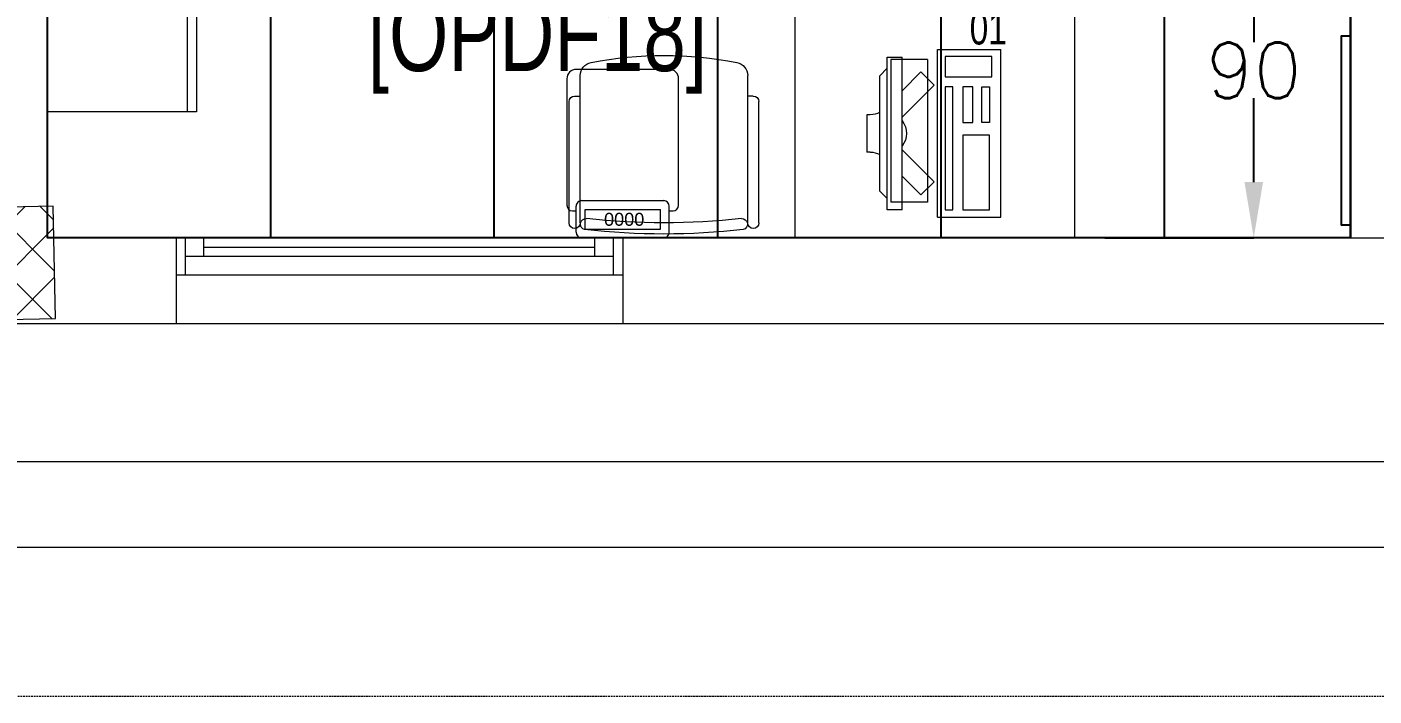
# Model space of a CAD drawing. Extents: x -12260 to 57327, y -29287 to 19916.
# Drawn here: x 20320 to 23939, y -14060 to -12264 of the extents above; entities that cross this region are included whole.
import ezdxf

# ---------------------------------------------------------------- set-up
doc = ezdxf.new("R2010")
doc.units = 0
doc.header["$LTSCALE"] = 0.25
doc.linetypes.add('01-First Floor$0$HIDDEN', pattern=[9.525, 6.35, -3.175])
doc.linetypes.add('DASHDOT', pattern=[25.4, 12.7, -6.35, 0, -6.35])
for name, color, linetype, lineweight in [('01-First Floor$0$72_EGR_BASE_TEXT', 252, 'Continuous', 5), ('01-First Floor$0$72_EGR_EQP_TAG', 142, 'Continuous', 5), ('01-First Floor$0$Aluminum', 251, 'Continuous', 5), ('01-First Floor$0$C-HYDR-CTCH', 251, 'Continuous', 5), ('01-First Floor$0$Hatch', 252, 'Continuous', 5), ('01-First Floor$0$LOADING', 253, 'Continuous', 5), ('01-First Floor$0$Proj', 251, 'Continuous', 5), ('01-First Floor$0$Walls', 251, 'Continuous', 5), ('E-DIM', 6, 'Continuous', 18), ('E-LITE-CLNG-CNDT', 6, 'DASHDOT', 35)]:
    doc.layers.add(name, color=color, linetype=linetype, lineweight=lineweight)
for name, color, linetype in [('01-First Floor$0$FALSE CEILING', 251, 'Continuous'), ('01-First Floor$0$TME-NON MEDICAL FURNITURE', 242, 'Continuous'), ('01-First Floor$0$X-WHITE glass', 255, 'Continuous')]:
    doc.layers.add(name, color=color, linetype=linetype)
doc.styles.add('01-First Floor$0$Standard', font='arial.ttf')
doc.styles.add('01-First Floor$0$X3G_ENTITY_257CFD', font='swisscl.ttf', dxfattribs={"height": 200})
doc.styles.add('01-First Floor$0$X3G_ENTITY_9F38', font='swisscl.ttf', dxfattribs={"height": 0.2})
doc.styles.get("Standard").update_dxf_attribs({"font": 'romans.shx'})
doc.dimstyles.get("Standard").update_dxf_attribs({"dimtxt": 150, "dimasz": 150, "dimexe": 0.18, "dimexo": 0.0625, "dimgap": 0.09, "dimtad": 0, "dimtih": 1, "dimtoh": 1, "dimdec": 0, "dimlfac": 0.1, "dimzin": 0, "dimdsep": 46, "dimtxsty": 'Standard', "dimcen": 0.09, "dimclrd": 6, "dimadec": 0, "dimazin": 0, "dimtfac": 1, "dimtdec": 0, "dimtofl": 0, "dimtmove": 0, "dimatfit": 3, "dimfxl": 1, "dimtolj": 1, "dimtzin": 0, "dimarcsym": 0})

# ---------------------------------------------------------------- blocks, each defined once
blk = doc.blocks.new('01-First Floor$0$ITCWLS1-P')
at = {"layer": '01-First Floor$0$LOADING'}
for p, q in [((-0.17, 0.45), (-0.17, 0)), ((-0.17, 0.45), (0, 0.45)), ((0, 0.45), (0, 0)), ((-0.3251, 0.38, 0), (-0.3051, 0.4, 0)), ((-0.2651, 0.43, 0), (-0.3051, 0.43, 0)), ((-0.3051, 0.43, 0), (-0.3051, 0.02, 0)), ((-0.197, 0.4094), (-0.295, 0.4094)), ((-0.295, 0.0264), (-0.295, 0.4094)), ((-0.2651, 0.43, 0), (-0.2651, 0.02, 0)), ((-0.197, 0.0264), (-0.197, 0.4094)), ((-0.1496, 0.4305), (-0.1291, 0.4305)), ((-0.1291, 0.4305), (-0.1291, 0.4089)), ((-0.3251, 0.38, 0), (-0.3251, 0.07, 0)), ((-0.3503, 0.275), (-0.3596, 0.275)), ((-0.3596, 0.175), (-0.3596, 0.275)), ((-0.3503, 0.175), (-0.3596, 0.175)), ((-0.3251, 0.07, 0), (-0.3051, 0.05, 0)), ((-0.3051, 0.02, 0), (-0.2651, 0.02, 0)), ((-0.197, 0.0264), (-0.295, 0.0264)), ((-0.17, 0), (0, 0))]:
    blk.add_line(p, q, dxfattribs=at)
at = {"layer": '01-First Floor$0$LOADING', "extrusion": (2.48281e-10, 3.18408e-10, -1)}
for p, q in [((-0.2651, 0.3395), (-0.2144, 0.3902)), ((-0.1791, 0.3548), (-0.2144, 0.3902)), ((-0.2651, 0.2688), (-0.1791, 0.3548))]:
    blk.add_line(p, q, dxfattribs=at)
at = {"layer": '01-First Floor$0$LOADING', "extrusion": (2.48281e-10, -3.18408e-10, -1)}
for p, q in [((-0.2651, 0.1812), (-0.1791, 0.0952)), ((-0.2651, 0.1105), (-0.2144, 0.0598)), ((-0.1791, 0.0952), (-0.2144, 0.0598))]:
    blk.add_line(p, q, dxfattribs=at)
at = {"layer": '01-First Floor$0$LOADING'}
for points in [[(-0.1291, 0.4089), (-0.1291, 0.1), (-0.1496, 0.1), (-0.1496, 0.4305)], [(-0.1496, 0.1), (-0.1496, 0.1), (-0.1496, 0.1), (-0.1496, 0.1), (-0.1496, 0.1), (-0.1496, 0.1), (-0.1496, 0.1), (-0.1496, 0.1), (-0.1496, 0.1)], [(-0.1496, 0.1), (-0.1496, 0.1), (-0.1496, 0.1), (-0.1496, 0.1), (-0.1496, 0.1), (-0.1496, 0.1), (-0.1496, 0.1), (-0.1496, 0.1), (-0.1496, 0.1), (-0.1496, 0.1), (-0.1496, 0.1), (-0.1496, 0.1), (-0.1496, 0.1), (-0.1496, 0.1), (-0.1496, 0.1), (-0.1496, 0.1), (-0.1496, 0.1), (-0.1496, 0.1)], [(-0.1496, 0.1), (-0.1496, 0.1), (-0.1496, 0.1), (-0.1496, 0.1), (-0.1496, 0.1), (-0.1496, 0.1), (-0.1496, 0.1), (-0.1496, 0.1), (-0.1496, 0.1), (-0.1496, 0.1)], [(-0.1496, 0.1), (-0.1496, 0.1), (-0.1496, 0.1), (-0.1496, 0.1), (-0.1496, 0.1), (-0.1496, 0.1), (-0.1496, 0.1)], [(-0.1496, 0.1), (-0.1496, 0.1), (-0.1496, 0.1), (-0.1496, 0.1), (-0.1496, 0.1), (-0.1496, 0.1), (-0.1496, 0.1), (-0.1496, 0.1), (-0.1496, 0.1), (-0.1496, 0.1)], [(-0.1496, 0.1), (-0.1496, 0.1), (-0.1496, 0.1), (-0.1496, 0.1), (-0.1496, 0.1), (-0.1496, 0.1), (-0.1496, 0.1), (-0.1496, 0.1), (-0.1496, 0.1), (-0.1496, 0.1), (-0.1496, 0.1), (-0.1496, 0.1), (-0.1496, 0.1), (-0.1496, 0.1), (-0.1496, 0.1)], [(-0.1496, 0.1), (-0.1496, 0.1), (-0.1496, 0.1), (-0.1496, 0.1), (-0.1496, 0.1), (-0.1496, 0.1), (-0.1496, 0.1), (-0.1496, 0.1), (-0.1496, 0.1), (-0.1496, 0.1)], [(-0.1496, 0.1), (-0.1496, 0.1), (-0.1496, 0.1), (-0.1496, 0.1), (-0.1496, 0.1), (-0.1496, 0.1), (-0.1496, 0.1), (-0.1496, 0.1), (-0.1496, 0.1), (-0.1496, 0.1)], [(-0.1496, 0.1), (-0.1496, 0.1), (-0.1496, 0.1), (-0.1496, 0.1), (-0.1496, 0.1), (-0.1496, 0.1), (-0.1496, 0.1), (-0.1496, 0.1), (-0.1496, 0.1), (-0.1496, 0.1), (-0.1496, 0.1), (-0.1496, 0.1), (-0.1496, 0.1), (-0.1496, 0.1), (-0.1496, 0.1), (-0.1496, 0.1), (-0.1496, 0.1), (-0.1496, 0.1), (-0.1496, 0.1), (-0.1496, 0.1), (-0.1496, 0.1), (-0.1496, 0.1), (-0.1496, 0.1), (-0.1496, 0.1), (-0.1496, 0.1), (-0.1496, 0.1), (-0.1496, 0.1), (-0.1496, 0.1), (-0.1496, 0.1), (-0.1496, 0.1), (-0.1496, 0.1), (-0.1496, 0.1), (-0.1496, 0.1), (-0.1496, 0.1), (-0.1496, 0.1), (-0.1496, 0.1), (-0.1496, 0.1), (-0.1496, 0.1), (-0.1496, 0.1), (-0.1496, 0.1), (-0.1496, 0.1), (-0.1496, 0.1), (-0.1496, 0.1), (-0.1496, 0.1), (-0.1496, 0.1), (-0.1496, 0.1), (-0.1496, 0.1), (-0.1496, 0.1), (-0.1496, 0.1), (-0.1496, 0.1), (-0.1496, 0.1), (-0.1496, 0.1), (-0.1496, 0.1), (-0.1496, 0.1)], [(-0.1496, 0.1), (-0.1496, 0.1), (-0.1496, 0.1), (-0.1496, 0.1), (-0.1496, 0.1), (-0.1496, 0.1), (-0.1496, 0.1), (-0.1496, 0.1), (-0.1496, 0.1), (-0.1496, 0.1), (-0.1496, 0.1), (-0.1496, 0.1), (-0.1496, 0.1), (-0.1496, 0.1), (-0.1496, 0.1), (-0.1496, 0.1), (-0.1496, 0.1), (-0.1496, 0.1), (-0.1496, 0.1), (-0.1496, 0.1), (-0.1496, 0.1), (-0.1496, 0.1), (-0.1496, 0.1), (-0.1496, 0.1), (-0.1496, 0.1), (-0.1496, 0.1), (-0.1496, 0.1), (-0.1496, 0.1), (-0.1496, 0.1), (-0.1496, 0.1), (-0.1496, 0.1), (-0.1496, 0.1), (-0.1496, 0.1), (-0.1496, 0.1), (-0.1496, 0.1), (-0.1496, 0.1), (-0.1496, 0.1), (-0.1496, 0.1), (-0.1496, 0.1), (-0.1496, 0.1), (-0.1496, 0.1), (-0.1496, 0.1), (-0.1496, 0.1), (-0.1496, 0.1), (-0.1496, 0.1), (-0.1496, 0.1), (-0.1496, 0.1), (-0.1496, 0.1), (-0.1496, 0.1), (-0.1496, 0.1), (-0.1496, 0.1), (-0.1496, 0.1), (-0.1496, 0.1), (-0.1496, 0.1), (-0.1496, 0.1), (-0.1496, 0.1), (-0.1496, 0.1), (-0.1496, 0.1), (-0.1496, 0.1), (-0.1496, 0.1), (-0.1496, 0.1), (-0.1496, 0.1), (-0.1496, 0.1), (-0.1496, 0.1), (-0.1496, 0.1), (-0.1496, 0.1), (-0.1496, 0.1), (-0.1496, 0.1), (-0.1496, 0.1), (-0.1496, 0.1), (-0.1496, 0.1), (-0.1496, 0.1), (-0.1496, 0.1), (-0.1496, 0.1), (-0.1496, 0.1), (-0.1496, 0.1), (-0.1496, 0.1), (-0.1496, 0.1), (-0.1496, 0.1), (-0.1496, 0.1), (-0.1496, 0.1), (-0.1496, 0.1), (-0.1496, 0.1), (-0.1496, 0.1), (-0.1496, 0.1), (-0.1496, 0.1), (-0.1496, 0.1), (-0.1496, 0.1), (-0.1496, 0.1)], [(-0.1496, 0.1), (-0.1496, 0.1), (-0.1496, 0.1), (-0.1496, 0.1), (-0.1496, 0.1), (-0.1496, 0.1), (-0.1496, 0.1), (-0.1496, 0.1), (-0.1496, 0.1), (-0.1496, 0.1), (-0.1496, 0.1), (-0.1496, 0.1)], [(-0.1496, 0.1), (-0.1496, 0.1), (-0.1496, 0.1), (-0.1496, 0.1), (-0.1496, 0.1), (-0.1496, 0.1), (-0.1496, 0.1)], [(-0.1496, 0.1), (-0.1496, 0.1), (-0.1496, 0.1), (-0.1496, 0.1), (-0.1496, 0.1), (-0.1496, 0.1), (-0.1496, 0.1), (-0.1496, 0.1), (-0.1496, 0.1), (-0.1496, 0.1), (-0.1496, 0.1), (-0.1496, 0.1), (-0.1496, 0.1), (-0.1496, 0.1), (-0.1496, 0.1), (-0.1496, 0.1), (-0.1496, 0.1)], [(-0.1496, 0.1), (-0.1496, 0.1), (-0.1496, 0.1), (-0.1496, 0.1), (-0.1496, 0.1), (-0.1496, 0.1), (-0.1496, 0.1), (-0.1496, 0.1), (-0.1496, 0.1), (-0.1496, 0.1), (-0.1496, 0.1), (-0.1496, 0.1), (-0.1496, 0.1), (-0.1496, 0.1), (-0.1496, 0.1), (-0.1496, 0.1), (-0.1496, 0.1), (-0.1496, 0.1), (-0.1496, 0.1), (-0.1496, 0.1), (-0.1496, 0.1), (-0.1496, 0.1), (-0.1496, 0.1), (-0.1496, 0.1), (-0.1496, 0.1), (-0.1496, 0.1), (-0.1496, 0.1), (-0.1496, 0.1), (-0.1496, 0.1), (-0.1496, 0.1), (-0.1496, 0.1), (-0.1496, 0.1), (-0.1496, 0.1), (-0.1496, 0.1), (-0.1496, 0.1), (-0.1496, 0.1), (-0.1496, 0.1), (-0.1496, 0.1), (-0.1496, 0.1), (-0.1496, 0.1), (-0.1496, 0.1), (-0.1496, 0.1), (-0.1496, 0.1), (-0.1496, 0.1), (-0.1496, 0.1), (-0.1496, 0.1), (-0.1496, 0.1), (-0.1496, 0.1), (-0.1496, 0.1), (-0.1496, 0.1), (-0.1496, 0.1), (-0.1496, 0.1), (-0.1496, 0.1), (-0.1496, 0.1), (-0.1496, 0.1), (-0.1496, 0.1), (-0.1496, 0.1), (-0.1496, 0.1), (-0.1496, 0.1), (-0.1496, 0.1), (-0.1496, 0.1), (-0.1496, 0.1), (-0.1496, 0.1), (-0.1496, 0.1), (-0.1496, 0.1), (-0.1496, 0.1), (-0.1496, 0.1), (-0.1496, 0.1), (-0.1496, 0.1), (-0.1496, 0.1), (-0.1496, 0.1), (-0.1496, 0.1), (-0.1496, 0.1), (-0.1496, 0.1), (-0.1496, 0.1), (-0.1496, 0.1), (-0.1496, 0.1), (-0.1496, 0.1), (-0.1496, 0.1), (-0.1496, 0.1), (-0.1496, 0.1), (-0.1496, 0.1), (-0.1496, 0.1), (-0.1496, 0.1), (-0.1496, 0.1), (-0.1496, 0.1), (-0.1496, 0.1), (-0.1496, 0.1), (-0.1496, 0.1), (-0.1496, 0.1), (-0.1496, 0.1), (-0.1496, 0.1), (-0.1496, 0.1), (-0.1496, 0.1), (-0.1496, 0.1), (-0.1496, 0.1), (-0.1496, 0.1), (-0.1496, 0.1), (-0.1496, 0.1), (-0.1496, 0.1), (-0.1496, 0.1), (-0.1496, 0.1), (-0.1496, 0.1), (-0.1496, 0.1), (-0.1496, 0.1), (-0.1496, 0.1), (-0.1496, 0.1), (-0.1496, 0.1), (-0.1496, 0.1), (-0.1496, 0.1), (-0.1496, 0.1)], [(-0.1496, 0.1), (-0.1496, 0.1), (-0.1496, 0.1), (-0.1496, 0.1), (-0.1496, 0.1), (-0.1496, 0.1), (-0.1496, 0.1), (-0.1496, 0.1)]]:
    blk.add_lwpolyline(points, dxfattribs=at)
for points in [[(-0.1019, 0.4305), (-0.0304, 0.4305), (-0.0304, 0.2294), (-0.1019, 0.2294)], [(-0.1019, 0.1954), (-0.0747, 0.1954), (-0.0747, 0.1), (-0.1019, 0.1)], [(-0.0304, 0.1954), (-0.0508, 0.1954), (-0.0508, 0.1), (-0.0304, 0.1)], [(-0.1496, 0.1), (-0.1496, 0.1), (-0.1496, 0.1), (-0.1496, 0.1), (-0.1496, 0.1), (-0.1496, 0.1), (-0.1496, 0.1), (-0.1496, 0.1), (-0.1496, 0.1), (-0.1496, 0.1), (-0.1496, 0.1), (-0.1496, 0.1), (-0.1496, 0.1), (-0.1496, 0.1), (-0.1496, 0.1), (-0.1496, 0.1), (-0.1496, 0.1), (-0.1496, 0.1), (-0.1496, 0.1), (-0.1496, 0.1), (-0.1496, 0.1), (-0.1496, 0.1), (-0.1496, 0.1), (-0.1496, 0.1), (-0.1496, 0.1), (-0.1496, 0.1), (-0.1496, 0.1), (-0.1496, 0.1), (-0.1496, 0.1), (-0.1496, 0.1), (-0.1496, 0.1), (-0.1496, 0.1), (-0.1496, 0.1), (-0.1496, 0.1), (-0.1496, 0.1), (-0.1496, 0.1), (-0.1496, 0.1), (-0.1496, 0.1), (-0.1496, 0.1), (-0.1496, 0.1), (-0.1496, 0.1), (-0.1496, 0.1), (-0.1496, 0.1), (-0.1496, 0.1), (-0.1496, 0.1), (-0.1496, 0.1), (-0.1496, 0.1), (-0.1496, 0.1), (-0.1496, 0.1), (-0.1496, 0.1), (-0.1496, 0.1), (-0.1496, 0.1), (-0.1496, 0.1), (-0.1496, 0.1), (-0.1496, 0.1), (-0.1496, 0.1), (-0.1496, 0.1), (-0.1496, 0.1), (-0.1496, 0.1), (-0.1496, 0.1), (-0.1496, 0.1), (-0.1496, 0.1), (-0.1496, 0.1), (-0.1496, 0.1), (-0.1496, 0.1), (-0.1496, 0.1), (-0.1496, 0.1), (-0.1496, 0.1), (-0.1496, 0.1), (-0.1496, 0.1), (-0.1496, 0.1), (-0.1496, 0.1), (-0.1496, 0.1), (-0.1496, 0.1), (-0.1496, 0.1), (-0.1496, 0.1), (-0.1496, 0.1), (-0.1496, 0.1), (-0.1496, 0.1), (-0.1496, 0.1), (-0.1496, 0.1), (-0.1496, 0.1), (-0.1496, 0.1), (-0.1496, 0.1), (-0.1496, 0.1), (-0.1496, 0.1), (-0.1496, 0.1), (-0.1496, 0.1), (-0.1496, 0.1), (-0.1496, 0.1), (-0.1496, 0.1), (-0.1496, 0.1), (-0.1496, 0.1), (-0.1496, 0.1), (-0.1496, 0.1), (-0.1496, 0.1), (-0.1496, 0.1), (-0.1496, 0.1), (-0.1496, 0.1), (-0.1496, 0.1), (-0.1496, 0.1), (-0.1496, 0.1), (-0.1496, 0.1), (-0.1496, 0.1), (-0.1496, 0.1), (-0.1496, 0.1), (-0.1496, 0.1), (-0.1496, 0.1), (-0.1496, 0.1), (-0.1496, 0.1), (-0.1496, 0.1), (-0.1496, 0.1), (-0.1496, 0.1), (-0.1496, 0.1), (-0.1496, 0.1), (-0.1496, 0.1), (-0.1496, 0.1), (-0.1496, 0.1), (-0.1496, 0.1), (-0.1496, 0.1), (-0.1496, 0.1), (-0.1496, 0.1), (-0.1496, 0.1), (-0.1496, 0.1), (-0.1496, 0.1), (-0.1496, 0.1), (-0.1496, 0.1), (-0.1496, 0.1), (-0.1496, 0.1), (-0.1496, 0.1), (-0.1496, 0.1), (-0.1496, 0.1), (-0.1496, 0.1), (-0.1496, 0.1), (-0.1496, 0.1), (-0.1496, 0.1), (-0.1496, 0.1), (-0.1496, 0.1), (-0.1496, 0.1), (-0.1496, 0.1), (-0.1496, 0.1), (-0.1496, 0.1), (-0.1496, 0.1), (-0.1496, 0.1), (-0.1496, 0.1), (-0.1496, 0.1), (-0.1496, 0.1), (-0.1496, 0.1), (-0.1496, 0.1), (-0.1496, 0.1), (-0.1496, 0.1), (-0.1496, 0.1), (-0.1496, 0.1), (-0.1496, 0.1), (-0.1496, 0.1), (-0.1496, 0.1), (-0.1496, 0.1), (-0.1496, 0.1), (-0.1496, 0.1), (-0.1496, 0.1), (-0.1496, 0.1), (-0.1496, 0.1), (-0.1496, 0.1), (-0.1496, 0.1), (-0.1496, 0.1), (-0.1496, 0.1), (-0.1496, 0.1), (-0.1496, 0.1), (-0.1496, 0.1), (-0.1496, 0.1), (-0.1496, 0.1), (-0.1496, 0.1), (-0.1496, 0.1), (-0.1496, 0.1), (-0.1496, 0.1), (-0.1496, 0.1), (-0.1496, 0.1), (-0.1496, 0.1), (-0.1496, 0.1), (-0.1496, 0.1), (-0.1496, 0.1), (-0.1496, 0.1), (-0.1496, 0.1), (-0.1496, 0.1), (-0.1496, 0.1), (-0.1496, 0.1), (-0.1496, 0.1), (-0.1496, 0.1), (-0.1496, 0.1), (-0.1496, 0.1), (-0.1496, 0.1), (-0.1496, 0.1), (-0.1496, 0.1), (-0.1496, 0.1), (-0.1496, 0.1), (-0.1496, 0.1), (-0.1496, 0.1), (-0.1496, 0.1), (-0.1496, 0.1), (-0.1496, 0.1), (-0.1496, 0.1), (-0.1496, 0.1), (-0.1496, 0.1), (-0.1496, 0.1), (-0.1496, 0.1), (-0.1496, 0.1), (-0.1496, 0.1), (-0.1496, 0.1), (-0.1496, 0.1), (-0.1496, 0.1), (-0.1496, 0.1), (-0.1496, 0.1), (-0.1496, 0.1), (-0.1496, 0.1), (-0.1496, 0.1), (-0.1496, 0.1), (-0.1496, 0.1), (-0.1496, 0.1), (-0.1496, 0.1), (-0.1496, 0.1), (-0.1496, 0.1), (-0.1496, 0.1), (-0.1496, 0.1), (-0.1496, 0.1), (-0.1496, 0.1), (-0.1496, 0.1), (-0.1496, 0.1), (-0.1496, 0.1), (-0.1496, 0.1), (-0.1496, 0.1), (-0.1496, 0.1), (-0.1496, 0.1), (-0.1496, 0.1), (-0.1496, 0.1), (-0.1496, 0.1), (-0.1496, 0.1), (-0.1496, 0.1), (-0.1496, 0.1), (-0.1496, 0.1), (-0.1496, 0.1), (-0.1496, 0.1), (-0.1496, 0.1), (-0.1496, 0.1), (-0.1496, 0.1), (-0.1496, 0.1), (-0.1496, 0.1), (-0.1496, 0.1), (-0.1496, 0.1), (-0.1496, 0.1), (-0.1496, 0.1), (-0.1496, 0.1), (-0.1496, 0.1), (-0.1496, 0.1), (-0.1496, 0.1), (-0.1496, 0.1), (-0.1496, 0.1), (-0.1496, 0.1), (-0.1496, 0.1), (-0.1496, 0.1), (-0.1496, 0.1), (-0.1496, 0.1), (-0.1496, 0.1), (-0.1496, 0.1), (-0.1496, 0.1), (-0.1496, 0.1), (-0.1496, 0.1), (-0.1496, 0.1), (-0.1496, 0.1), (-0.1496, 0.1), (-0.1496, 0.1), (-0.1496, 0.1), (-0.1496, 0.1), (-0.1496, 0.1), (-0.1496, 0.1), (-0.1496, 0.1), (-0.1496, 0.1), (-0.1496, 0.1)], [(-0.1496, 0.1), (-0.1496, 0.1), (-0.1496, 0.1), (-0.1496, 0.1), (-0.1496, 0.1), (-0.1496, 0.1), (-0.1496, 0.1), (-0.1496, 0.1), (-0.1496, 0.1), (-0.1496, 0.1), (-0.1496, 0.1), (-0.1496, 0.1), (-0.1496, 0.1), (-0.1496, 0.1), (-0.1496, 0.1), (-0.1496, 0.1), (-0.1496, 0.1), (-0.1496, 0.1), (-0.1496, 0.1), (-0.1496, 0.1), (-0.1496, 0.1), (-0.1496, 0.1), (-0.1496, 0.1), (-0.1496, 0.1), (-0.1496, 0.1), (-0.1496, 0.1), (-0.1496, 0.1), (-0.1496, 0.1), (-0.1496, 0.1), (-0.1496, 0.1), (-0.1496, 0.1), (-0.1496, 0.1), (-0.1496, 0.1), (-0.1496, 0.1), (-0.1496, 0.1), (-0.1496, 0.1), (-0.1496, 0.1), (-0.1496, 0.1), (-0.1496, 0.1), (-0.1496, 0.1), (-0.1496, 0.1), (-0.1496, 0.1), (-0.1496, 0.1), (-0.1496, 0.1), (-0.1496, 0.1), (-0.1496, 0.1), (-0.1496, 0.1), (-0.1496, 0.1), (-0.1496, 0.1), (-0.1496, 0.1), (-0.1496, 0.1), (-0.1496, 0.1), (-0.1496, 0.1), (-0.1496, 0.1), (-0.1496, 0.1), (-0.1496, 0.1), (-0.1496, 0.1), (-0.1496, 0.1), (-0.1496, 0.1), (-0.1496, 0.1), (-0.1496, 0.1), (-0.1496, 0.1), (-0.1496, 0.1), (-0.1496, 0.1), (-0.1496, 0.1), (-0.1496, 0.1), (-0.1496, 0.1), (-0.1496, 0.1), (-0.1496, 0.1), (-0.1496, 0.1), (-0.1496, 0.1), (-0.1496, 0.1), (-0.1496, 0.1), (-0.1496, 0.1), (-0.1496, 0.1), (-0.1496, 0.1), (-0.1496, 0.1), (-0.1496, 0.1), (-0.1496, 0.1), (-0.1496, 0.1), (-0.1496, 0.1), (-0.1496, 0.1), (-0.1496, 0.1), (-0.1496, 0.1), (-0.1496, 0.1), (-0.1496, 0.1), (-0.1496, 0.1), (-0.1496, 0.1), (-0.1496, 0.1), (-0.1496, 0.1), (-0.1496, 0.1), (-0.1496, 0.1), (-0.1496, 0.1), (-0.1496, 0.1), (-0.1496, 0.1), (-0.1496, 0.1), (-0.1496, 0.1), (-0.1496, 0.1), (-0.1496, 0.1), (-0.1496, 0.1), (-0.1496, 0.1), (-0.1496, 0.1), (-0.1496, 0.1), (-0.1496, 0.1), (-0.1496, 0.1), (-0.1496, 0.1), (-0.1496, 0.1), (-0.1496, 0.1), (-0.1496, 0.1), (-0.1496, 0.1), (-0.1496, 0.1), (-0.1496, 0.1), (-0.1496, 0.1), (-0.1496, 0.1), (-0.1496, 0.1), (-0.1496, 0.1), (-0.1496, 0.1), (-0.1496, 0.1), (-0.1496, 0.1), (-0.1496, 0.1), (-0.1496, 0.1), (-0.1496, 0.1), (-0.1496, 0.1), (-0.1496, 0.1), (-0.1496, 0.1), (-0.1496, 0.1), (-0.1496, 0.1), (-0.1496, 0.1), (-0.1496, 0.1), (-0.1496, 0.1), (-0.1496, 0.1), (-0.1496, 0.1), (-0.1496, 0.1), (-0.1496, 0.1), (-0.1496, 0.1), (-0.1496, 0.1), (-0.1496, 0.1), (-0.1496, 0.1), (-0.1496, 0.1), (-0.1496, 0.1), (-0.1496, 0.1), (-0.1496, 0.1), (-0.1496, 0.1), (-0.1496, 0.1), (-0.1496, 0.1), (-0.1496, 0.1), (-0.1496, 0.1), (-0.1496, 0.1), (-0.1496, 0.1), (-0.1496, 0.1), (-0.1496, 0.1), (-0.1496, 0.1), (-0.1496, 0.1), (-0.1496, 0.1), (-0.1496, 0.1), (-0.1496, 0.1), (-0.1496, 0.1), (-0.1496, 0.1), (-0.1496, 0.1), (-0.1496, 0.1), (-0.1496, 0.1), (-0.1496, 0.1), (-0.1496, 0.1), (-0.1496, 0.1), (-0.1496, 0.1), (-0.1496, 0.1), (-0.1496, 0.1), (-0.1496, 0.1), (-0.1496, 0.1), (-0.1496, 0.1), (-0.1496, 0.1), (-0.1496, 0.1), (-0.1496, 0.1), (-0.1496, 0.1), (-0.1496, 0.1), (-0.1496, 0.1), (-0.1496, 0.1), (-0.1496, 0.1), (-0.1496, 0.1), (-0.1496, 0.1), (-0.1496, 0.1), (-0.1496, 0.1), (-0.1496, 0.1), (-0.1496, 0.1), (-0.1496, 0.1), (-0.1496, 0.1), (-0.1496, 0.1), (-0.1496, 0.1), (-0.1496, 0.1), (-0.1496, 0.1), (-0.1496, 0.1), (-0.1496, 0.1), (-0.1496, 0.1), (-0.1496, 0.1), (-0.1496, 0.1), (-0.1496, 0.1), (-0.1496, 0.1), (-0.1496, 0.1), (-0.1496, 0.1), (-0.1496, 0.1), (-0.1496, 0.1), (-0.1496, 0.1), (-0.1496, 0.1), (-0.1496, 0.1), (-0.1496, 0.1), (-0.1496, 0.1), (-0.1496, 0.1), (-0.1496, 0.1), (-0.1496, 0.1), (-0.1496, 0.1), (-0.1496, 0.1), (-0.1496, 0.1), (-0.1496, 0.1), (-0.1496, 0.1)], [(-0.1496, 0.1), (-0.1496, 0.1), (-0.1496, 0.1), (-0.1496, 0.1), (-0.1496, 0.1), (-0.1496, 0.1), (-0.1496, 0.1), (-0.1496, 0.1), (-0.1496, 0.1), (-0.1496, 0.1), (-0.1496, 0.1), (-0.1496, 0.1), (-0.1496, 0.1), (-0.1496, 0.1), (-0.1496, 0.1), (-0.1496, 0.1), (-0.1496, 0.1), (-0.1496, 0.1), (-0.1496, 0.1), (-0.1496, 0.1), (-0.1496, 0.1), (-0.1496, 0.1), (-0.1496, 0.1), (-0.1496, 0.1), (-0.1496, 0.1), (-0.1496, 0.1), (-0.1496, 0.1), (-0.1496, 0.1), (-0.1496, 0.1), (-0.1496, 0.1), (-0.1496, 0.1), (-0.1496, 0.1), (-0.1496, 0.1), (-0.1496, 0.1), (-0.1496, 0.1), (-0.1496, 0.1), (-0.1496, 0.1), (-0.1496, 0.1), (-0.1496, 0.1), (-0.1496, 0.1), (-0.1496, 0.1), (-0.1496, 0.1), (-0.1496, 0.1), (-0.1496, 0.1), (-0.1496, 0.1), (-0.1496, 0.1), (-0.1496, 0.1), (-0.1496, 0.1), (-0.1496, 0.1), (-0.1496, 0.1), (-0.1496, 0.1), (-0.1496, 0.1), (-0.1496, 0.1), (-0.1496, 0.1), (-0.1496, 0.1), (-0.1496, 0.1), (-0.1496, 0.1), (-0.1496, 0.1), (-0.1496, 0.1), (-0.1496, 0.1), (-0.1496, 0.1), (-0.1496, 0.1), (-0.1496, 0.1), (-0.1496, 0.1), (-0.1496, 0.1), (-0.1496, 0.1), (-0.1496, 0.1), (-0.1496, 0.1), (-0.1496, 0.1), (-0.1496, 0.1), (-0.1496, 0.1), (-0.1496, 0.1), (-0.1496, 0.1), (-0.1496, 0.1), (-0.1496, 0.1), (-0.1496, 0.1), (-0.1496, 0.1), (-0.1496, 0.1), (-0.1496, 0.1), (-0.1496, 0.1), (-0.1496, 0.1), (-0.1496, 0.1), (-0.1496, 0.1), (-0.1496, 0.1), (-0.1496, 0.1), (-0.1496, 0.1), (-0.1496, 0.1), (-0.1496, 0.1), (-0.1496, 0.1), (-0.1496, 0.1), (-0.1496, 0.1), (-0.1496, 0.1), (-0.1496, 0.1), (-0.1496, 0.1), (-0.1496, 0.1), (-0.1496, 0.1), (-0.1496, 0.1), (-0.1496, 0.1), (-0.1496, 0.1), (-0.1496, 0.1), (-0.1496, 0.1), (-0.1496, 0.1), (-0.1496, 0.1), (-0.1496, 0.1), (-0.1496, 0.1), (-0.1496, 0.1), (-0.1496, 0.1), (-0.1496, 0.1), (-0.1496, 0.1), (-0.1496, 0.1), (-0.1496, 0.1), (-0.1496, 0.1), (-0.1496, 0.1), (-0.1496, 0.1), (-0.1496, 0.1), (-0.1496, 0.1), (-0.1496, 0.1), (-0.1496, 0.1), (-0.1496, 0.1), (-0.1496, 0.1), (-0.1496, 0.1), (-0.1496, 0.1), (-0.1496, 0.1), (-0.1496, 0.1), (-0.1496, 0.1), (-0.1496, 0.1), (-0.1496, 0.1), (-0.1496, 0.1), (-0.1496, 0.1), (-0.1496, 0.1), (-0.1496, 0.1), (-0.1496, 0.1), (-0.1496, 0.1), (-0.1496, 0.1), (-0.1496, 0.1), (-0.1496, 0.1), (-0.1496, 0.1), (-0.1496, 0.1), (-0.1496, 0.1), (-0.1496, 0.1), (-0.1496, 0.1), (-0.1496, 0.1), (-0.1496, 0.1), (-0.1496, 0.1), (-0.1496, 0.1), (-0.1496, 0.1), (-0.1496, 0.1), (-0.1496, 0.1), (-0.1496, 0.1), (-0.1496, 0.1), (-0.1496, 0.1), (-0.1496, 0.1), (-0.1496, 0.1), (-0.1496, 0.1), (-0.1496, 0.1), (-0.1496, 0.1), (-0.1496, 0.1), (-0.1496, 0.1), (-0.1496, 0.1), (-0.1496, 0.1), (-0.1496, 0.1), (-0.1496, 0.1), (-0.1496, 0.1), (-0.1496, 0.1), (-0.1496, 0.1), (-0.1496, 0.1), (-0.1496, 0.1), (-0.1496, 0.1), (-0.1496, 0.1), (-0.1496, 0.1), (-0.1496, 0.1), (-0.1496, 0.1), (-0.1496, 0.1), (-0.1496, 0.1), (-0.1496, 0.1), (-0.1496, 0.1), (-0.1496, 0.1), (-0.1496, 0.1), (-0.1496, 0.1), (-0.1496, 0.1), (-0.1496, 0.1), (-0.1496, 0.1), (-0.1496, 0.1), (-0.1496, 0.1), (-0.1496, 0.1), (-0.1496, 0.1), (-0.1496, 0.1), (-0.1496, 0.1), (-0.1496, 0.1), (-0.1496, 0.1), (-0.1496, 0.1), (-0.1496, 0.1), (-0.1496, 0.1), (-0.1496, 0.1), (-0.1496, 0.1), (-0.1496, 0.1), (-0.1496, 0.1), (-0.1496, 0.1), (-0.1496, 0.1), (-0.1496, 0.1), (-0.1496, 0.1), (-0.1496, 0.1), (-0.1496, 0.1), (-0.1496, 0.1), (-0.1496, 0.1), (-0.1496, 0.1), (-0.1496, 0.1), (-0.1496, 0.1), (-0.1496, 0.1), (-0.1496, 0.1), (-0.1496, 0.1), (-0.1496, 0.1), (-0.1496, 0.1), (-0.1496, 0.1), (-0.1496, 0.1), (-0.1496, 0.1), (-0.1496, 0.1), (-0.1496, 0.1), (-0.1496, 0.1)], [(-0.1496, 0.0727), (-0.0236, 0.0727), (-0.0236, 0.0182), (-0.1496, 0.0182)]]:
    blk.add_lwpolyline(points, close=True, dxfattribs=at)
for centre, radius, start, end in [((-0.3503, 0.325), 0.05, 270, 300.3093), ((-0.3089, 0.225), 0.0556, 321.9431, 38.0569), ((-0.3503, 0.125), 0.05, 59.6907, 90)]:
    blk.add_arc(centre, radius, start, end, dxfattribs=at)
blk = doc.blocks.new('01-First Floor$0$GF21016-P')
at = {"layer": '01-First Floor$0$LOADING', "extrusion": (-1.24384e-09, -1.20261e-09, -1)}
for p, q in [((0.0128, 0.0179), (0.0128, 0.4136)), ((0.4628, 0.0179), (0.4628, 0.4136)), ((-0.0172, 0.0179), (-0.0172, 0.3435)), ((-0.0022, 0.3585), (0.0128, 0.3585)), ((0.4778, 0.3585), (0.4628, 0.3585)), ((0.4928, 0.0179), (0.4928, 0.3435)), ((0.4778, 0.0029), (0.4778, 0.0029))]:
    blk.add_line(p, q, dxfattribs=at)
for centre, radius, start, end in [((-0.2378, -0.5362), 1.0036, 78.7568, 101.2432), ((-0.0478, 0.4136), 0.035, 0, 80.6557), ((-0.4278, 0.4136), 0.035, 99.3443, 180), ((0.0022, 0.3435), 0.015, 0, 90), ((-0.4778, 0.3435), 0.015, 90, 180), ((0.0022, 0.0179), 0.015, 270, 0), ((0.0022, 0.0179), 0.015, 180, 270), ((-0.0284, 0.0145), 0.015, 284.3864, 95.5209), ((-0.2378, 1.8734), 1.8855, 263.5119, 276.4881), ((-0.2378, 1.8928), 1.8749, 263.6341, 276.3659), ((-0.4471, 0.0145), 0.015, 84.4791, 255.6136), ((-0.4778, 0.0179), 0.015, 270, 0), ((-0.4778, 0.0179), 0.015, 180, 270)]:
    blk.add_arc(centre, radius, start, end, dxfattribs=at)
blk = doc.blocks.new('01-First Floor$0$GF21027-P')
at = {"layer": '01-First Floor$0$LOADING'}
for p, q in [((0.4, 0.4), (-0.4, 0.4)), ((-0.4, 0.4), (-0.4, 0)), ((0.4, 0), (0.4, 0.4)), ((-0.4, 0.025), (0.4, 0.025)), ((-0.4, 0), (0.4, 0))]:
    blk.add_line(p, q, dxfattribs=at)
blk = doc.blocks.new('01-First Floor$0$HF13461A-P')
at = {"layer": '01-First Floor$0$LOADING'}
for p, q in [((0.0229, 0.4353), (0.0229, 0.3653)), ((0.2579, 0.4503), (0.0379, 0.4503)), ((0.2729, 0.4353), (0.2729, 0.3653)), ((0.2493, 0.4266), (0.0466, 0.4266)), ((0.0466, 0.4266), (0.0466, 0.3739)), ((0.2493, 0.4266), (0.2493, 0.3739)), ((-0.0021, 0.3628), (-0.0021, 0.0228)), ((0.0229, 0.3778), (0.0129, 0.3778)), ((0.2493, 0.3739), (0.0466, 0.3739)), ((0.2829, 0.3778), (0.2729, 0.3778)), ((0.2979, 0.0228), (0.2979, 0.3628)), ((0.2579, 0.3503), (0.0379, 0.3503)), ((0.0229, -0.0022), (0.2729, -0.0022))]:
    blk.add_line(p, q, dxfattribs=at)
for centre, radius, start, end in [((0.0379, 0.4353), 0.015, 90, 180), ((0.2579, 0.4353), 0.015, 0, 90), ((0.0129, 0.3628), 0.015, 90, 180), ((0.0379, 0.3653), 0.015, 180, 270), ((0.2579, 0.3653), 0.015, 270, 0), ((0.2829, 0.3628), 0.015, 0, 90), ((0.0229, 0.0228), 0.025, 180, 270), ((0.2729, 0.0228), 0.025, 270, 0)]:
    blk.add_arc(centre, radius, start, end, dxfattribs=at)
at = {"layer": '01-First Floor$0$LOADING', "style": '01-First Floor$0$Standard'}
blk.add_text('0000', height=0.03477, dxfattribs=at).set_placement((0.0901, 0.3829))
blk = doc.blocks.new('01-First Floor')
at = {"layer": '01-First Floor$0$Hatch'}
h = blk.add_hatch(dxfattribs=at)
h.set_pattern_fill('ANSI37', color=256, scale=30)
h.set_pattern_definition([(45, (-1823.345, -13062.25), (-67.35192, 67.35192), []), (135, (-1823.345, -13062.25), (-67.35192, -67.35192), [])])
h.paths.add_polyline_path([(49129.3, 8855.6), (48525.4, 8847.5), (48529.3, 8559.1), (49133.2, 8567.2)])
h.paths.add_polyline_path([(41968.6, 8847.9), (41385, 8842.5), (41365.1, 8551.1), (41948.6, 8556.5)])
h.paths.add_polyline_path([(27591.6, 8840.5), (26992.5, 8836.4), (26986.8, 8543.4), (27585.9, 8547.5)])
h.paths.add_polyline_path([(34776.8, 8842.7), (34175.6, 8835.2), (34167.4, 8549.5), (34768.6, 8557)])
h.paths.add_polyline_path([(20372.4, 8849.8), (19765.9, 8827.9), (19780.4, 8535.4), (20386.9, 8557.2)])
h.paths.add_polyline_path([(13635.8, 8839.4), (12413.8, 8863.3), (12407.4, 8567.2), (13629.3, 8543.3)])
h.paths.add_polyline_path([(13649.8, 1639.3), (12434.8, 1623.6), (12421.4, 1331.2), (13636.4, 1346.9)])
h.paths.add_polyline_path([(13623.8, -5553.9), (12420.7, -5569.8), (12415, -5862.9), (13618.1, -5846.9)])
h.paths.add_polyline_path([(13642.3, -12752.6), (12445.6, -12764), (12448.4, -13058.5), (13645.1, -13047)])
h.paths.add_polyline_path([(6007.3, -12750.5), (5403.7, -12754.2), (5414.4, -13039.6), (6017.9, -13035.9)])
h.paths.add_polyline_path([(5991.8, -5552.5), (5395, -5550.9), (5394.9, -5852.1), (5991.7, -5853.6)])
h.paths.add_polyline_path([(6001.7, 1637.1), (5382.4, 1638.3), (5371.8, 1335.4), (5991.1, 1334.1)])
h.paths.add_polyline_path([(5978.4, 8816.5), (5377.7, 8830.9), (5374.1, 8541.3), (5974.8, 8526.8)])
h.paths.add_polyline_path([(-1220.7, 8814.6), (-1823.3, 8837.3), (-1821.5, 8549), (-1218.8, 8526.3)])
h.paths.add_polyline_path([(-1213, -5563.7), (-1815, -5570.7), (-1811.6, -5862.3), (-1209.6, -5855.3)])
h.paths.add_polyline_path([(-1195.5, -12758.3), (-1793.9, -12759.3), (-1789, -13060), (-1190.6, -13059)])
h.paths.add_polyline_path([(20391.2, -12745), (19785.5, -12758), (19791.3, -13059.2), (20396.9, -13046.2)])
h.paths.add_polyline_path([(20384.7, -5552.6), (19790.3, -5570.1), (19792.4, -5866.7), (20386.8, -5849.1)])
h.paths.add_polyline_path([(20376, 1655.5), (19777, 1647.8), (19781.1, 1347.6), (20380, 1355.3)])
h.paths.add_polyline_path([(27576.3, 1640.2), (26974.4, 1644.9), (26978.6, 1352.8), (27580.6, 1348.1)])
h.paths.add_polyline_path([(27580.1, -5542.5), (26976.2, -5560), (26989.7, -5860.1), (27589.8, -5839.1)])
h.paths.add_polyline_path([(27596.2, -12758.5), (26992.3, -12751.9), (26990, -13037.6), (27593.8, -13044.2)])
h.paths.add_polyline_path([(34794.7, -12748), (34197.4, -12762.6), (34206.4, -13062.3), (34803.7, -13047.7)])
h.paths.add_polyline_path([(34787.4, -5559.7), (34186.1, -5557.7), (34187.2, -5855), (34788.5, -5856.9)])
h.paths.add_polyline_path([(34750.9, 1644.2), (34170.1, 1648.9), (34189.8, 1359), (34770.6, 1354.3)])
h.paths.add_polyline_path([(41954.3, 1643.4), (41356.7, 1657.2), (41358.7, 1365.3), (41956.3, 1351.5)])
h.paths.add_polyline_path([(41955.3, -5555.1), (41386.9, -5562.7), (41388.7, -5856.9), (41957.1, -5849.3)])
h.paths.add_polyline_path([(41992.3, -12752.3), (41387.1, -12754.9), (41388.4, -13059.5), (41993.7, -13056.8)])
h.paths.add_polyline_path([(49166.6, -12752.8), (48578.6, -12736.7), (48565.4, -13043.9), (49153.3, -13060)])
h.paths.add_polyline_path([(49150.8, -5553.4), (48547.6, -5552.3), (48545.6, -5848.8), (49148.8, -5849.9)])
at = {"layer": '01-First Floor$0$Aluminum'}
for p, q in [((21921, -12830), (20721, -12830)), ((20746, -12930), (20746, -12830)), ((20796, -12880), (20796, -12830)), ((21846, -12880), (21846, -12830)), ((21896, -12930), (21896, -12830)), ((21896, -12880), (20746, -12880)), ((20796, -12855), (21846, -12855)), ((21921, -12930), (20721, -12930))]:
    blk.add_line(p, q, dxfattribs=at)
at = {"layer": '01-First Floor$0$C-HYDR-CTCH', "elevation": 0, "flags": 128}
blk.add_lwpolyline([(19785.5, -12758), (19791.3, -13059.2), (20396.9, -13046.2), (20391.2, -12745), (19785.5, -12758)], dxfattribs=at)
at = {"layer": '01-First Floor$0$FALSE CEILING', "linetype": 'Continuous'}
for p, q in [((20976, -12830), (20976, -8830)), ((21576, -12830), (21576, -8830)), ((22176, -12830), (22176, -8830)), ((22776, -12830), (22776, -8830)), ((23376, -12830), (23376, -8830))]:
    blk.add_line(p, q, dxfattribs=at)
at = {"layer": '01-First Floor$0$FALSE CEILING'}
blk.add_lwpolyline([(20376, -8830), (23876, -8830), (23876, -10710), (23876, -10710), (23876, -12830), (20376, -12830), (20376, -8830)], dxfattribs=at)
at = {"layer": '01-First Floor$0$FALSE CEILING', "elevation": -0.1}
blk.add_lwpolyline([(23876, -12288.5), (23851, -12288.5), (23851, -12794.5), (23876, -12794.5), (23876, -12288.5)], dxfattribs=at)
at = {"layer": '01-First Floor$0$LOADING', "elevation": -0.1}
blk.add_lwpolyline([(23134.6, -12830), (22384.6, -12830), (22384.6, -11330), (23134.6, -11330)], close=True, dxfattribs=at)
at = {"layer": '01-First Floor$0$Proj', "linetype": '01-First Floor$0$HIDDEN'}
blk.add_line((20721, -13060), (21921, -13060), dxfattribs=at)
at = {"layer": '01-First Floor$0$Proj'}
for p, q in [((19985.8, -13430), (34926.2, -13430)), ((19755.8, -13660), (35156.2, -13660))]:
    blk.add_line(p, q, dxfattribs=at)
at = {"layer": '01-First Floor$0$Proj', "linetype": '01-First Floor$0$HIDDEN', "ltscale": 3}
blk.add_lwpolyline([(48606, 9840), (-2814, 9840), (-2814, -14060), (48606, -14060)], dxfattribs=at)
blk.add_lwpolyline([(48606, 9840), (-2814, 9840), (-2814, -14060), (48606, -14060)], dxfattribs=at)
at = {"layer": '01-First Floor$0$Walls'}
for p, q in [((20376, -8830), (20376, -12760)), ((20392.8, -12830), (20721, -12830)), ((20721, -12830), (20721, -13060)), ((21606, -12830), (24826, -12830)), ((21921, -12830), (21921, -13060)), ((19755.8, -13060), (20721, -13060)), ((21921, -13060), (25789.8, -13060, 0))]:
    blk.add_line(p, q, dxfattribs=at)
at = {"layer": '01-First Floor$0$X-WHITE glass', "color": 253, "lineweight": 30, "ltscale": 6, "true_color": 0x9898cc}
blk.add_line((23876, -10660), (23876, -12830), dxfattribs=at)
at = {"layer": '01-First Floor$0$LOADING', "color": 1, "xscale": -1000, "yscale": 1000, "zscale": 1000, "rotation": 89.99999997908824}
blk.add_blockref('01-First Floor$0$GF21027-P', (20776, -12091.9, -0.1), dxfattribs=at)
at = {"layer": '01-First Floor$0$LOADING', "extrusion": (8.01373e-06, -1.9399e-16, 1), "xscale": -1000.000000000012, "yscale": 1000.000000000012, "zscale": 1000.000000000012, "rotation": 180}
blk.add_blockref('01-First Floor$0$ITCWLS1-P', (22936.4, -12324.5, 0.1), dxfattribs=at)
at = {"layer": '01-First Floor$0$LOADING', "lineweight": 0, "xscale": 1000, "yscale": 1000, "zscale": 1000, "rotation": 180}
blk.add_blockref('01-First Floor$0$HF13461A-P', (22068.9, -12379.7, -0.1), dxfattribs=at)
at = {"layer": '01-First Floor$0$TME-NON MEDICAL FURNITURE', "color": 1, "extrusion": (4.75185e-05, -1.86519e-05, 1), "xscale": 1000.000000000005, "yscale": 1000.000000000005, "zscale": -1000.000000000001, "rotation": 359.9999749532386}
blk.add_blockref('01-First Floor$0$GF21016-P', (21793.9, -12807.6, 1.1), dxfattribs=at)
at = {"layer": '01-First Floor$0$72_EGR_BASE_TEXT', "insert": (21691.7, -12182.1, 0), "char_height": 200, "attachment_point": 2, "style": '01-First Floor$0$X3G_ENTITY_9F38'}
blk.add_mtext('[OPDF18]', dxfattribs=at)
at = {"layer": '01-First Floor$0$72_EGR_EQP_TAG', "insert": (22902.9, -12223.2, -0.1), "char_height": 87.47, "attachment_point": 2, "style": '01-First Floor$0$X3G_ENTITY_257CFD'}
blk.add_mtext('01', dxfattribs=at)
blk = doc.blocks.new('*D131')
at = {"layer": 'Defpoints', "color": 0}
for p in [(23076, -11930, -0.1), (23216, -12830), (23616.1, -12830)]:
    blk.add_point(p, dxfattribs=at)
at = {"layer": 'E-DIM', "color": 0, "lineweight": -2, "transparency": 16777216}
for p, q in [((23076.1, -11930), (23616.3, -11930)), ((23216.1, -12830), (23616.3, -12830))]:
    blk.add_line(p, q, dxfattribs=at)
at = {"layer": 'E-DIM', "color": 6, "lineweight": -2, "transparency": 16777216}
for p, q in [((23616.1, -12080), (23616.1, -12304.9)), ((23616.1, -12680), (23616.1, -12455.1))]:
    blk.add_line(p, q, dxfattribs=at)
at = {"layer": 'E-DIM', "color": 6, "transparency": 16777216}
for points in [[(23591.1, -12080), (23641.1, -12080), (23616.1, -11930)], [(23591.1, -12680), (23641.1, -12680), (23616.1, -12830)]]:
    blk.add_solid(points, dxfattribs=at)
at = {"layer": 'E-DIM', "color": 7, "transparency": 16777216, "insert": (23616.1, -12380), "char_height": 150, "attachment_point": 5}
blk.add_mtext('\\A1;90', dxfattribs=at)

msp = doc.modelspace()

# ---------------------------------------------------------------- block references
at = {"layer": 'E-LITE-CLNG-CNDT'}
msp.add_blockref('01-First Floor', (0, 0), dxfattribs=at)

# ---------------------------------------------------------------- dimensions: what is measured, and where the dimension line sits
at = {"layer": 'E-DIM'}
dim = msp.add_linear_dim(base=(23616.1, -12830), p1=(23076, -11930, -0.1), p2=(23216, -12830), angle=90, dimstyle='Standard', override={"dimclrt": 7}, dxfattribs=at)
dim.commit()
dim.dimension.update_dxf_attribs({"geometry": '*D131', "text_midpoint": (23616.1, -12380)})

doc.saveas('drawing.dxf')
